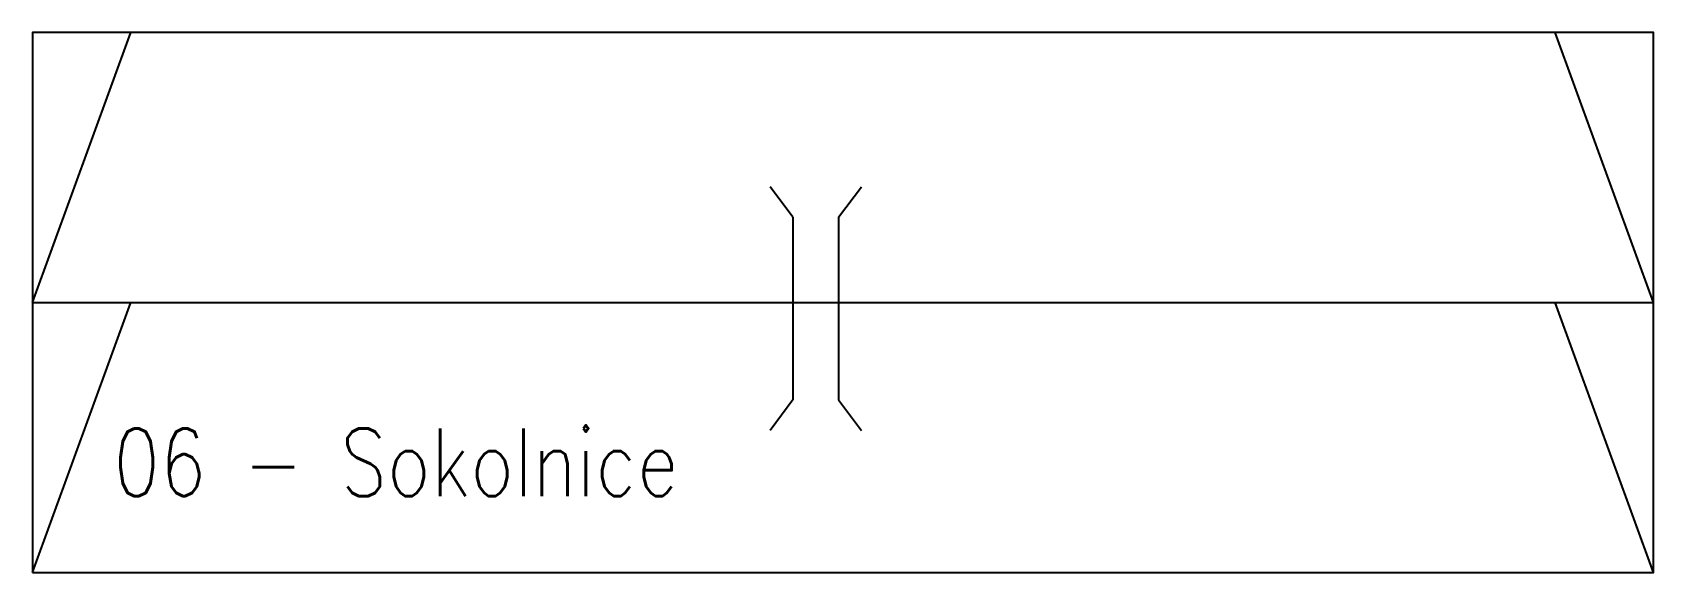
# Model space of a CAD drawing. Header units: millimetres. Extents: x 0 to 1200, y 0 to 400.
import ezdxf

# ---------------------------------------------------------------- set-up
doc = ezdxf.new("R2010")
doc.units = ezdxf.units.MM
doc.header["$LTSCALE"] = 6
doc.header["$MEASUREMENT"] = 0
doc.layers.add('rozhrani', color=4, linetype='CONTINUOUS')
doc.layers.add('TTmoduly', color=3, linetype='CONTINUOUS')
doc.styles.add('ROMANS', font='romans', dxfattribs={"width": 0.8})

msp = doc.modelspace()

# ---------------------------------------------------------------- linework, layer by layer
at = {"layer": 'rozhrani'}
for p, q in [((0, 200), (72.8, 400)), ((1200, 200), (1127.2, 400)), ((0, 0), (72.8, 200)), ((1200, 0), (1127.2, 200))]:
    msp.add_line(p, q, dxfattribs=at)
at = {"layer": 'TTmoduly'}
for p, q in [((562.9, 263.1), (546, 285.6)), ((596.7, 263.1), (613.6, 285.6)), ((562.9, 263.1), (562.9, 127.9)), ((596.7, 263.1), (596.7, 127.9)), ((0, 200), (1200, 200)), ((562.9, 127.9), (546, 105.3)), ((596.7, 127.9), (613.6, 105.3))]:
    msp.add_line(p, q, dxfattribs=at)
msp.add_lwpolyline([(0, 0), (1200, 0), (1200, 400), (0, 400)], close=True, dxfattribs=at)

# ---------------------------------------------------------------- texts
at = {"layer": 'TTmoduly', "insert": (60, 106.7), "char_height": 50, "attachment_point": 1, "style": 'ROMANS'}
msp.add_mtext_dynamic_manual_height_columns('06 - Sokolnice', width=910, gutter_width=150, heights=[0], dxfattribs=at)

doc.saveas('drawing.dxf')
